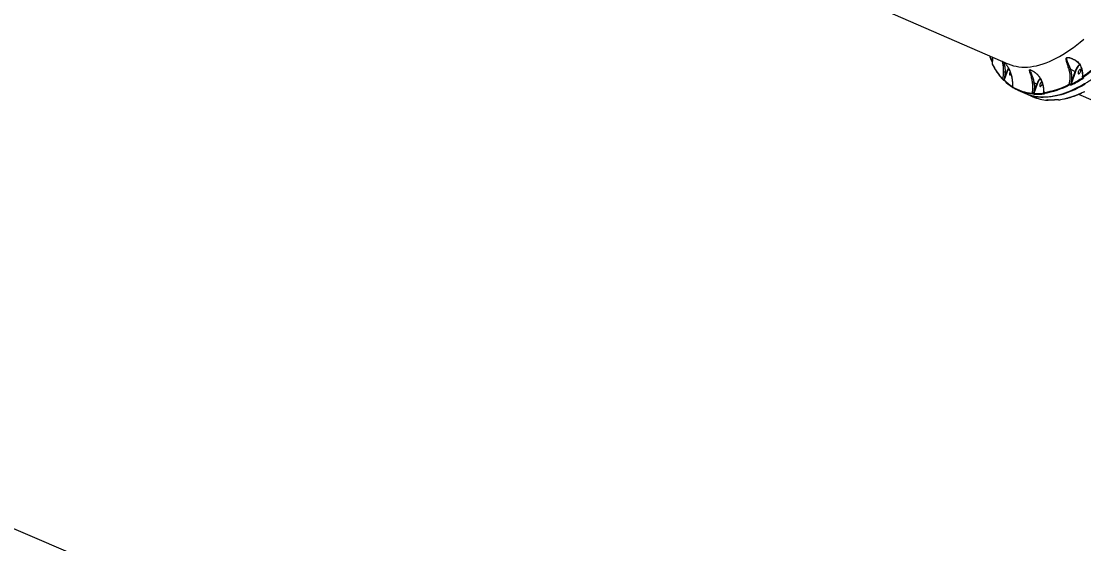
# Model space of a CAD drawing. Header units: millimetres. Extents: x -8092 to 6423, y -6886 to 5604.
# Drawn here: x -1315 to 677, y -3863 to -2884 of the extents above; entities that cross this region are included whole.
import ezdxf

# ---------------------------------------------------------------- set-up
doc = ezdxf.new("R2010")
doc.units = ezdxf.units.MM
for name, color, linetype in [('DIKOM_ЗОНА', 80, 'Continuous'), ('DIKOM_ОБЪЕКТ', 7, 'Continuous'), ('DIKOM_РАЗМЕР_ЗОНА', 7, 'Continuous'), ('DIKOM_РАЗМЕР_ОБЪЕКТА', 7, 'Continuous')]:
    doc.layers.add(name, color=color, linetype=linetype)
doc.styles.add('style1', font='arial.ttf', dxfattribs={"width": 0.8})
doc.dimstyles.new('1-50', dxfattribs={"dimtxt": 300, "dimasz": 200, "dimexe": 100, "dimexo": 0, "dimgap": 100, "dimtad": 1, "dimtxsty": 'style1', "dimcen": 200, "dimclrd": 7, "dimclre": 7, "dimclrt": 7, "dimadec": 1, "dimazin": 2, "dimtfac": 1, "dimtmove": 0, "dimatfit": 2, "dimfxl": 0, "dimlwd": 25, "dimlwe": 18, "dimarcsym": 0})

# ---------------------------------------------------------------- blocks, each defined once
blk = doc.blocks.new('*D9')
at = {"layer": 'Defpoints', "color": 0, "transparency": 16777216}
for p in [(-8092.1, -86.3), (4664.8, -1471.8), (4664.8, -6785.9)]:
    blk.add_point(p, dxfattribs=at)
at = {"layer": 'DIKOM_РАЗМЕР_ЗОНА', "color": 7, "lineweight": 18, "transparency": 16777216}
for p, q in [((-8092.1, -86.3), (-8092.1, -6885.9)), ((4664.8, -1471.8), (4664.8, -6885.9))]:
    blk.add_line(p, q, dxfattribs=at)
at = {"layer": 'DIKOM_РАЗМЕР_ЗОНА', "color": 7, "lineweight": 25, "transparency": 16777216}
blk.add_line((-7892.1, -6785.9), (4464.8, -6785.9), dxfattribs=at)
at = {"layer": 'DIKOM_РАЗМЕР_ЗОНА', "color": 7, "transparency": 16777216}
for points in [[(-7892.1, -6752.6), (-7892.1, -6819.3), (-8092.1, -6785.9)], [(4464.8, -6752.6), (4464.8, -6819.3), (4664.8, -6785.9)]]:
    blk.add_solid(points, dxfattribs=at)
at = {"layer": 'DIKOM_РАЗМЕР_ЗОНА', "color": 7, "transparency": 16777216, "insert": (-2159.8, -6532.7), "char_height": 300, "attachment_point": 5, "style": 'style1'}
blk.add_mtext('12760', dxfattribs=at)
blk = doc.blocks.new('*D10')
at = {"layer": 'Defpoints', "color": 0, "transparency": 16777216}
for p in [(-65.2, 5603.5), (2870.7, -5504.9), (6323.4, -5504.9)]:
    blk.add_point(p, dxfattribs=at)
at = {"layer": 'DIKOM_РАЗМЕР_ЗОНА', "color": 7, "lineweight": 18, "transparency": 16777216}
for p, q in [((-65.2, 5603.5), (6423.4, 5603.5)), ((2870.7, -5504.9), (6423.4, -5504.9))]:
    blk.add_line(p, q, dxfattribs=at)
at = {"layer": 'DIKOM_РАЗМЕР_ЗОНА', "color": 7, "lineweight": 25, "transparency": 16777216}
blk.add_line((6323.4, 5403.5), (6323.4, -5304.9), dxfattribs=at)
at = {"layer": 'DIKOM_РАЗМЕР_ЗОНА', "color": 7, "transparency": 16777216}
for points in [[(6290.1, 5403.5), (6356.7, 5403.5), (6323.4, 5603.5)], [(6290.1, -5304.9), (6356.7, -5304.9), (6323.4, -5504.9)]]:
    blk.add_solid(points, dxfattribs=at)
at = {"layer": 'DIKOM_РАЗМЕР_ЗОНА', "color": 7, "transparency": 16777216, "insert": (6070.2, 308.8), "char_height": 300, "attachment_point": 5, "rotation": 90, "style": 'style1'}
blk.add_mtext('11100', dxfattribs=at)
blk = doc.blocks.new('*D11')
at = {"layer": 'Defpoints', "color": 0, "transparency": 16777216}
for p in [(-6092.1, -310.8), (2568.3, -2361.5), (2568.3, -4925.8)]:
    blk.add_point(p, dxfattribs=at)
at = {"layer": 'DIKOM_РАЗМЕР_ОБЪЕКТА', "color": 7, "lineweight": 18, "transparency": 16777216}
for p, q in [((-6092.1, -310.8), (-6092.1, -5025.8)), ((2568.3, -2361.5), (2568.3, -5025.8))]:
    blk.add_line(p, q, dxfattribs=at)
at = {"layer": 'DIKOM_РАЗМЕР_ОБЪЕКТА', "color": 7, "lineweight": 25, "transparency": 16777216}
blk.add_line((-5892.1, -4925.8), (2368.3, -4925.8), dxfattribs=at)
at = {"layer": 'DIKOM_РАЗМЕР_ОБЪЕКТА', "color": 7, "transparency": 16777216}
for points in [[(-5892.1, -4892.4), (-5892.1, -4959.1), (-6092.1, -4925.8)], [(2368.3, -4892.4), (2368.3, -4959.1), (2568.3, -4925.8)]]:
    blk.add_solid(points, dxfattribs=at)
at = {"layer": 'DIKOM_РАЗМЕР_ОБЪЕКТА', "color": 7, "transparency": 16777216, "insert": (-2605.9, -4672.6), "char_height": 300, "attachment_point": 5, "style": 'style1'}
blk.add_mtext('8660', dxfattribs=at)
blk = doc.blocks.new('*D12')
at = {"layer": 'Defpoints', "color": 0, "transparency": 16777216}
for p in [(529.6, 4103.5), (2292.6, -3779.7), (5226, -3779.7)]:
    blk.add_point(p, dxfattribs=at)
at = {"layer": 'DIKOM_РАЗМЕР_ОБЪЕКТА', "color": 7, "lineweight": 18, "transparency": 16777216}
for p, q in [((529.6, 4103.5), (5326, 4103.5)), ((2292.6, -3779.7), (5326, -3779.7))]:
    blk.add_line(p, q, dxfattribs=at)
at = {"layer": 'DIKOM_РАЗМЕР_ОБЪЕКТА', "color": 7, "lineweight": 25, "transparency": 16777216}
blk.add_line((5226, 3903.5), (5226, -3579.7), dxfattribs=at)
at = {"layer": 'DIKOM_РАЗМЕР_ОБЪЕКТА', "color": 7, "transparency": 16777216}
for points in [[(5192.7, 3903.5), (5259.4, 3903.5), (5226, 4103.5)], [(5192.7, -3579.7), (5259.4, -3579.7), (5226, -3779.7)]]:
    blk.add_solid(points, dxfattribs=at)
at = {"layer": 'DIKOM_РАЗМЕР_ОБЪЕКТА', "color": 7, "transparency": 16777216, "insert": (4972.8, 245.4), "char_height": 300, "attachment_point": 5, "rotation": 90, "style": 'style1'}
blk.add_mtext('7880', dxfattribs=at)

msp = doc.modelspace()

# ---------------------------------------------------------------- linework, layer by layer
at = {"layer": 'DIKOM_ЗОНА', "color": 3, "lineweight": 15}
msp.add_lwpolyline([(-2158.687, 4235.479, -0.38638997), (-660.032, 5603.501), (529.595, 5603.501, -0.32988943), (1964.272, 4541.34, 0.1911589), (2424.649, 3964.952, -0.26855012), (2928.574, 3098.957), (2929.132, 2854.739, 0.28991145), (3503.364, 1952.192, -0.28913299), (4077.585, 1052.517), (4084.508, -289.421, 0.2303618), (4277.947, -681.841, -0.26204027), (4658.313, -1585.897), (4360.957, -4175.966, -0.50225186), (2279.305, -5383.356), (-2733.807, -3232.46, 0.10167305)], format="xyb", dxfattribs=at)
at = {"layer": 'DIKOM_ОБЪЕКТ', "color": 7, "linetype": 'Continuous', "lineweight": 15}
for p, q in [((265.692, -2847.537), (534.585, -2963.989)), ((655.465, -2954.955), (654.447, -2954.496)), ((527.369, -2993.483), (531.766, -2980.454)), ((532.412, -2980.635), (527.833, -2994.201)), ((529.32, -2979.397), (529.327, -2979.398)), ((529.327, -2979.398), (531.766, -2980.454)), ((651.616, -2974.307), (660.602, -2978.198)), ((652.218, -3002.701), (660.602, -2978.198)), ((661.247, -2978.381), (653.015, -3002.44)), ((526.475, -2994.39), (526.503, -2994.402)), ((527.341, -2993.471), (527.369, -2993.483)), ((582.651, -3019.55), (588.665, -3001.855)), ((589.31, -3002.037), (583.284, -3019.77)), ((583.618, -2999.669), (588.665, -3001.855)), ((651.587, -3003.586), (651.521, -3003.558)), ((652.152, -3002.672), (652.218, -3002.701)), ((675.108, -2989.741), (675.154, -2989.76)), ((675.397, -2989.683), (675.443, -2989.703)), ((553.23, -3013.475), (566.484, -3019.215)), ((568.135, -3019.929), (581.389, -3025.67)), ((581.853, -3020.48), (581.807, -3020.46)), ((582.606, -3019.53), (582.651, -3019.55)), ((602.306, -3019.69), (602.372, -3019.719)), ((602.421, -3019.704), (602.487, -3019.733)), ((666.791, -3021.245), (935.683, -3137.697)), ((607.984, -3031.491), (607.985, -3031.491)), ((608.308, -3031.937), (608.262, -3031.918)), ((628.781, -3031.156), (628.847, -3031.185)), ((628.897, -3031.17), (628.962, -3031.199))]:
    msp.add_line(p, q, dxfattribs=at)
at = {"layer": 'DIKOM_ОБЪЕКТ', "color": 7, "linetype": 'Continuous', "lineweight": 15, "flags": 128}
for points in [[(534.585, -2963.989), (535.267, -2964.281), (540.032, -2966.094), (544.932, -2967.579), (549.965, -2968.735), (555.124, -2969.56), (560.405, -2970.054), (565.804, -2970.216), (571.315, -2970.047), (576.932, -2969.545), (582.652, -2968.712), (588.468, -2967.549), (594.376, -2966.056), (600.368, -2964.236), (606.441, -2962.089), (612.589, -2959.617), (618.805, -2956.824), (625.084, -2953.711), (631.419, -2950.281), (637.806, -2946.538), (644.239, -2942.486), (650.71, -2938.127), (657.215, -2933.466), (663.747, -2928.507), (670.3, -2923.255), (676.867, -2917.715)], [(654.447, -2954.496), (653.12, -2953.899), (650.424, -2953.072), (647.684, -2952.569), (645.68, -2952.639), (645.326, -2952.747), (644.637, -2953.205), (644.504, -2953.385), (644.248, -2954.317), (644.385, -2955.576), (644.771, -2956.952), (645.805, -2959.715), (647.733, -2964.401), (649.841, -2969.657), (651.613, -2974.305), (651.614, -2974.306), (651.614, -2974.306)], [(537.52, -2981.551), (537.329, -2982.684), (537.342, -2983.664), (537.558, -2984.41), (537.96, -2984.862), (538.515, -2984.984), (539.179, -2984.766), (539.896, -2984.226), (540.227, -2983.882)], [(666.356, -2979.295), (666.165, -2980.428), (666.178, -2981.408), (666.394, -2982.154), (666.796, -2982.606), (667.351, -2982.728), (668.015, -2982.51), (668.732, -2981.969), (669.446, -2981.15), (670.099, -2980.118), (670.637, -2978.958), (671.016, -2977.763), (671.208, -2976.629), (671.194, -2975.65), (670.978, -2974.904), (670.576, -2974.452), (670.021, -2974.33), (669.358, -2974.548), (668.64, -2975.088), (667.926, -2975.908), (667.274, -2976.94), (666.736, -2978.1), (666.356, -2979.295)], [(527.341, -2993.471), (527.252, -2993.696), (527.14, -2993.907), (527.013, -2994.093), (526.878, -2994.242), (526.742, -2994.347), (526.614, -2994.4), (526.501, -2994.399), (526.475, -2994.39)], [(527.369, -2993.483), (527.279, -2993.707), (527.167, -2993.919), (527.04, -2994.104), (526.905, -2994.254), (526.769, -2994.358), (526.641, -2994.412), (526.528, -2994.411), (526.503, -2994.402)], [(527.938, -2995.252), (528.044, -2995.344), (528.196, -2995.431)], [(594.419, -3002.952), (594.228, -3004.085), (594.241, -3005.064), (594.457, -3005.81), (594.859, -3006.263), (595.414, -3006.385), (596.078, -3006.167), (596.795, -3005.626), (597.509, -3004.807), (598.161, -3003.775), (598.699, -3002.614), (599.079, -3001.419), (599.15, -3001.105)], [(598.123, -2997.984), (598.084, -2997.986), (597.42, -2998.204), (596.703, -2998.745), (595.989, -2999.564), (595.337, -3000.596), (594.799, -3001.757), (594.419, -3002.952)], [(599.889, -3026.058), (602.561, -3026.045), (608.356, -3025.775), (614.257, -3025.174), (620.258, -3024.244), (626.354, -3022.986), (632.54, -3021.399), (638.812, -3019.486), (645.163, -3017.248), (651.588, -3014.687), (658.083, -3011.806), (664.64, -3008.606), (671.256, -3005.09), (677.924, -3001.261)], [(679.575, -3001.976), (672.907, -3005.805), (666.291, -3009.32), (659.733, -3012.52), (653.239, -3015.402), (646.814, -3017.963), (640.463, -3020.201), (634.191, -3022.114), (628.005, -3023.7), (621.908, -3024.959), (615.907, -3025.889), (610.007, -3026.49), (604.211, -3026.76), (600.655, -3026.761)], [(602.306, -3019.69), (602.348, -3019.703), (602.421, -3019.704)], [(602.367, -3019.717), (602.413, -3019.732), (602.487, -3019.733)], [(607.982, -3031.491), (607.88, -3031.478), (607.713, -3031.426)], [(608.944, -3032.328), (608.837, -3032.314), (608.678, -3032.264)], [(628.779, -3031.155), (628.823, -3031.169), (628.897, -3031.17)], [(628.85, -3031.186), (628.889, -3031.198), (628.962, -3031.199)]]:
    msp.add_lwpolyline(points, dxfattribs=at)
at = {"layer": 'DIKOM_ОБЪЕКТ', "color": 7, "linetype": 'Continuous', "lineweight": 15}
for centre, radius, start, end in [((657.592, -2890.009), 167.839, 200.669402, 204.718826), ((505.789, -2964.148), 0.797, 149.48933, 205.327162), ((611.631, -2911.691), 118.566, 206.041334, 222.925878), ((689.213, -2987.002), 29.935, 133.098427, 162.897203), ((690.179, -2987.652), 30.381, 133.90424, 162.230887), ((473.098, -2687.775), 361.304, 303.859441, 313.937094), ((473.386, -2688.279), 362.086, 303.859439, 313.937585), ((566.358, -2992.268), 36.554, 147.226403, 161.144331), ((566.047, -2992.133), 35.546, 147.749235, 161.12802), ((547.254, -2983.987), 10.034, 150.143259, 165.951976), ((661.511, -2976.214), 2.183, 245.381763, 263.057582), ((525.592, -2992.835), 0.873, 153.096417, 221.974001), ((528.593, -2994.656), 0.886, 149.090777, 222.303383), ((591.26, -2932.79), 88.285, 224.074586, 236.826406), ((591.855, -2933.785), 88.615, 224.080103, 236.469758), ((620.56, -3012.381), 33.588, 140.148821, 161.735484), ((620.337, -3012.293), 32.678, 140.452194, 161.708658), ((577.558, -2864.335), 155.592, 278.871192, 297.535924), ((578.069, -2865.218), 155.933, 278.870977, 297.536049), ((650.665, -3002.419), 1.182, 174.311508, 244.559324), ((650.604, -3002.237), 1.608, 304.78144, 344.297999), ((650.668, -3002.264), 1.61, 304.806642, 344.272797), ((654.182, -3002.622), 1.181, 171.13158, 244.689827), ((541.588, -2785.587), 243.806, 297.195766, 303.169466), ((541.85, -2786.083), 244.659, 297.198285, 303.208643), ((675.648, -2987.825), 1.247, 179.03872, 245.197542), ((675.2, -2989.445), 0.31, 253.025726, 309.62149), ((676.374, -2989.65), 1.251, 184.548364, 245.086888), ((675.246, -2989.467), 0.308, 252.055772, 309.788253), ((544.042, -3007.711), 0.916, 155.942941, 243.909986), ((585.474, -2936.779), 82.251, 239.076602, 266.186647), ((586, -2937.821), 82.43, 239.076468, 266.187276), ((600.098, -2940.08), 85.978, 246.985552, 269.860647), ((601.498, -2941.978), 84.787, 246.221406, 269.430404), ((580.973, -3019.158), 1.018, 162.255393, 243.467902), ((614.424, -2948.724), 83.737, 246.764513, 266.06504), ((581.404, -3019.307), 1.222, 289.254778, 349.47193), ((581.449, -3019.326), 1.223, 289.28481, 349.441897), ((584.241, -3020.143), 1.027, 158.717876, 243.291534), ((589.175, -2917.966), 101.975, 266.688138, 276.952828), ((589.689, -2918.678), 102.553, 266.696526, 277.43219), ((602.591, -3018.327), 1.07, 165.900709, 243.626844), ((603.373, -3019.468), 0.994, 196.693546, 245.114121), ((606.229, -2877.417), 155.929, 278.870679, 297.536305), ((613.624, -2929.066), 102.531, 266.695314, 277.433389), ((608.145, -3031.209), 0.718, 279.414114, 332.755887), ((608.186, -3031.217), 0.73, 279.607166, 333.723463), ((627.202, -3030.022), 0.779, 246.219489, 277.284112), ((630.588, -3030.77), 0.777, 246.17953, 277.72267)]:
    msp.add_arc(centre, radius, start, end, dxfattribs=at)
for points, knots in [([(600.208, -3026.097), (600.625, -3026.109), (602.832, -3026.171), (606.927, -3025.991), (612.491, -3025.544), (618.155, -3024.778), (623.904, -3023.723), (629.736, -3022.373), (635.646, -3020.729), (641.629, -3018.793), (647.681, -3016.567), (653.797, -3014.051), (659.972, -3011.249), (666.202, -3008.163), (672.482, -3004.794), (678.807, -3001.145), (685.172, -2997.221), (691.572, -2993.022), (698.003, -2988.553), (704.46, -2983.817), (710.938, -2978.818), (717.432, -2973.559), (723.938, -2968.046), (730.45, -2962.28), (736.964, -2956.268), (743.475, -2950.014), (749.978, -2943.522), (756.468, -2936.797), (762.94, -2929.845), (769.39, -2922.67), (775.813, -2915.278), (782.204, -2907.675), (788.557, -2899.866), (794.869, -2891.858), (801.135, -2883.656), (807.35, -2875.265), (813.51, -2866.694), (819.609, -2857.948), (825.643, -2849.033), (831.608, -2839.957), (837.5, -2830.726), (843.313, -2821.347), (849.044, -2811.827), (854.687, -2802.174), (860.241, -2792.394), (865.697, -2782.494), (870.465, -2773.599), (873.387, -2767.981), (874.556, -2765.733)], [0, 0, 0, 0, 0.00517915, 0.02738997, 0.0496129, 0.07184755, 0.09409278, 0.11634753, 0.13861048, 0.16088035, 0.18315561, 0.2054352, 0.2277181, 0.25000335, 0.27229019, 0.29457801, 0.316866, 0.339154, 0.36144158, 0.38372852, 0.40601457, 0.4282999, 0.45058398, 0.47286702, 0.49514899, 0.51743001, 0.53970989, 0.56198879, 0.58426653, 0.60654341, 0.62881964, 0.65109457, 0.67336907, 0.69564242, 0.71791522, 0.74018727, 0.76245893, 0.78472984, 0.80699991, 0.82926985, 0.85153927, 0.87380822, 0.89607657, 0.91834519, 0.940613, 0.96288039, 0.98514783, 1, 1, 1, 1]), ([(500.141, -2949.072), (500.406, -2949.804), (501.43, -2952.633), (503.084, -2956.64), (504.542, -2959.809), (505.119, -2961.062)], [0, 0, 0, 0, 0.17434954, 0.67357998, 1, 1, 1, 1]), ([(504.892, -2963.638), (504.886, -2963.72), (504.869, -2963.942), (504.945, -2964.229), (505.04, -2964.41), (505.079, -2964.484)], [0, 0, 0, 0, 0.25461074, 0.69327125, 1, 1, 1, 1]), ([(505.353, -2951.33), (505.365, -2953.108), (505.39, -2956.688), (505.209, -2960.79), (504.959, -2963.08), (504.898, -2963.637)], [0, 0, 0, 0, 0.42769071, 0.86069027, 1, 1, 1, 1]), ([(504.901, -2963.638), (504.911, -2963.647), (504.924, -2963.661), (505.058, -2963.723), (505.103, -2963.744)], [0, 0, 0, 0, 0.66621781, 1, 1, 1, 1]), ([(505.069, -2964.49), (505.561, -2965.455), (506.988, -2968.255), (509.473, -2972.695), (512.576, -2977.719), (515.837, -2982.478), (519.255, -2986.965), (522.306, -2990.59), (524.243, -2992.668), (524.945, -2993.422)], [0, 0, 0, 0, 0.08645561, 0.25061611, 0.41474164, 0.57881204, 0.74281418, 0.90674153, 1, 1, 1, 1]), ([(505.432, -2951.364), (505.454, -2951.789), (505.543, -2953.505), (505.488, -2957.656), (505.256, -2961.324), (505.103, -2963.744)], [0, 0, 0, 0, 0.10079004, 0.40675683, 1, 1, 1, 1]), ([(526.51, -2979.369), (526.515, -2977.762), (526.524, -2975.154), (526.406, -2971.735), (526.182, -2968.615), (525.741, -2965.37), (525.006, -2962.038), (524.3, -2960.293), (523.929, -2959.375)], [0, 0, 0, 0, 0.19074474, 0.3095478, 0.43106273, 0.61026752, 0.79487027, 1, 1, 1, 1]), ([(525.442, -2960.03), (525.919, -2960.947), (526.814, -2962.667), (527.834, -2965.931), (528.502, -2969.061), (528.916, -2972.105), (529.184, -2975.358), (529.32, -2977.873), (529.32, -2979.396), (529.32, -2979.397)], [0, 0, 0, 0, 0.20705986, 0.38856777, 0.57428291, 0.69283335, 0.81365794, 0.99993194, 1, 1, 1, 1]), ([(527.474, -2960.91), (528.603, -2962.165), (530.902, -2964.722), (532.815, -2967.646), (533.788, -2969.133)], [0, 0, 0, 0, 0.49113013, 1, 1, 1, 1]), ([(649.254, -2974.957), (648.753, -2973.325), (647.663, -2969.771), (646.051, -2964.66), (644.666, -2960.32), (643.845, -2957.335), (643.53, -2955.486), (643.518, -2954.206), (643.892, -2953.125), (644.621, -2952.567), (645.767, -2952.188), (647.525, -2952.104), (650.166, -2952.526), (653.963, -2953.588), (658.692, -2955.627), (663.415, -2958.676), (667.118, -2962.104), (669.998, -2965.689), (671.253, -2968.592), (671.906, -2970.101)], [0, 0, 0, 0, 0.079019283, 0.172179086, 0.268056289, 0.328728023, 0.361058685, 0.393897359, 0.42233128, 0.45131818, 0.459941718, 0.498990698, 0.544602976, 0.591433705, 0.687618605, 0.786579503, 0.854673746, 0.924442243, 1, 1, 1, 1]), ([(654.488, -2954.419), (655.082, -2954.664), (656.662, -2955.317), (659.19, -2956.64), (661.977, -2958.409), (664.437, -2960.354), (666.558, -2962.396), (668.337, -2964.54), (669.845, -2966.881), (670.885, -2968.874), (671.303, -2970.124), (671.432, -2970.509)], [0, 0, 0, 0, 0.08023158, 0.21370801, 0.35612003, 0.49227614, 0.6045434, 0.72355011, 0.83937868, 0.95045835, 1, 1, 1, 1]), ([(524.813, -2992.441), (525.264, -2990.444), (526.147, -2986.528), (526.483, -2982.103), (526.506, -2979.745), (526.51, -2979.369)], [0, 0, 0, 0, 0.46654187, 0.91500921, 1, 1, 1, 1]), ([(526.51, -2979.369), (526.52, -2979.369), (526.609, -2979.37), (526.866, -2979.372), (527.395, -2979.377), (528.039, -2979.383), (528.717, -2979.39), (529.123, -2979.395), (529.32, -2979.397)], [0, 0, 0, 0, 0.02597581, 0.22027772, 0.41789352, 0.61549642, 0.81310439, 1, 1, 1, 1]), ([(529.327, -2979.398), (529.321, -2979.786), (529.282, -2982.243), (528.891, -2987.011), (527.876, -2991.241), (527.341, -2993.471)], [0, 0, 0, 0, 0.08147952, 0.51566758, 1, 1, 1, 1]), ([(532.412, -2980.635), (532.405, -2980.635), (532.387, -2980.634), (532.332, -2980.629), (532.23, -2980.609), (532.076, -2980.569), (531.913, -2980.514), (531.815, -2980.474), (531.766, -2980.454)], [0, 0, 0, 0, 0.053656228, 0.141408365, 0.356054611, 0.570701005, 0.785430728, 1, 1, 1, 1]), ([(533.785, -2969.208), (534.12, -2969.752), (535.096, -2971.338), (536.513, -2974.118), (538.057, -2977.549), (539.42, -2981.159), (540.598, -2984.917), (541.571, -2988.796), (542.324, -2992.76), (542.847, -2996.786), (543.116, -3000.819), (543.159, -3004.403), (542.998, -3006.584), (542.933, -3007.466)], [0, 0, 0, 0, 0.04581389, 0.13344855, 0.22394861, 0.31745526, 0.4139131, 0.51306008, 0.61439495, 0.71749946, 0.82291479, 0.92838149, 1, 1, 1, 1]), ([(533.788, -2969.133), (533.964, -2969.424), (534.847, -2970.888), (536.307, -2973.596), (538.615, -2978.603), (540.386, -2983.656), (541.767, -2989.02), (542.599, -2993.332), (543.164, -2998.04), (543.409, -3002.734), (543.274, -3005.803), (543.206, -3007.338)], [0, 0, 0, 0, 0.02429226, 0.12224496, 0.22021772, 0.42151395, 0.51188714, 0.63223607, 0.75258938, 0.87629492, 1, 1, 1, 1]), ([(580.927, -3000.02), (580.717, -2998.74), (580.267, -2995.993), (579.488, -2991.998), (578.48, -2987.697), (577.235, -2983.436), (575.961, -2979.893), (575.118, -2977.643), (574.791, -2976.37), (574.805, -2975.651), (575.166, -2975.373), (575.704, -2975.301), (576.548, -2975.404), (578.358, -2976.049), (580.693, -2977.202), (584.112, -2979.267), (588.282, -2982.46), (591.931, -2986.309), (594.433, -2989.749), (595.435, -2991.573), (595.939, -2992.489)], [0, 0, 0, 0, 0.05905426, 0.12677068, 0.19652771, 0.28999592, 0.38619354, 0.45276906, 0.48643156, 0.52090552, 0.54891294, 0.55425031, 0.58004663, 0.6152112, 0.66173441, 0.70949308, 0.80613977, 0.90560391, 0.95255554, 1, 1, 1, 1]), ([(578.523, -2976.315), (578.504, -2976.306), (577.89, -2975.999), (576.905, -2975.682), (576.106, -2975.556), (575.638, -2975.629), (575.378, -2975.913), (575.515, -2976.632), (576.05, -2977.901), (577.184, -2980.118), (578.832, -2983.592), (580.434, -2987.705), (581.756, -2991.908), (582.771, -2995.753), (583.342, -2998.435), (583.612, -2999.668), (583.612, -2999.668)], [0, 0, 0, 0, 0.00175208, 0.05602005, 0.09458994, 0.10255606, 0.14492219, 0.19793691, 0.25306039, 0.36199262, 0.51731208, 0.6763032, 0.78861684, 0.90353557, 0.99995026, 1, 1, 1, 1]), ([(578.523, -2976.315), (578.636, -2976.363), (579.153, -2976.58), (580.223, -2977.124), (581.842, -2978.039), (583.847, -2979.327), (586.155, -2981.036), (588.588, -2983.146), (590.849, -2985.455), (592.823, -2987.88), (594.459, -2990.247), (595.333, -2991.887), (595.748, -2992.665)], [0, 0, 0, 0, 0.01792353, 0.08213493, 0.157955, 0.25746691, 0.38230939, 0.51402255, 0.65248975, 0.77645809, 0.89401062, 1, 1, 1, 1]), ([(649.254, -2974.957), (649.305, -2974.951), (649.456, -2974.933), (649.814, -2974.869), (650.36, -2974.736), (651.02, -2974.535), (651.416, -2974.383), (651.614, -2974.306)], [0, 0, 0, 0, 0.08730026, 0.25361303, 0.50240525, 0.75121887, 1, 1, 1, 1]), ([(649.489, -3002.302), (650.044, -2999.938), (651.171, -2995.144), (651.458, -2988.027), (650.898, -2981.201), (649.806, -2977.054), (649.254, -2974.957)], [0, 0, 0, 0, 0.262567453, 0.532660624, 0.76364247, 1, 1, 1, 1]), ([(651.614, -2974.306), (651.614, -2974.306), (651.615, -2974.306), (651.615, -2974.307), (651.616, -2974.307), (651.616, -2974.307)], [0, 0, 0, 0, 0.37536587, 0.90125369, 1, 1, 1, 1]), ([(651.616, -2974.307), (652.2, -2976.448), (653.382, -2980.78), (654.026, -2987.808), (653.809, -2995.221), (652.709, -3000.165), (652.152, -3002.672)], [0, 0, 0, 0, 0.232890658, 0.471297011, 0.731973177, 1, 1, 1, 1]), ([(671.493, -2970.484), (671.679, -2971.006), (672.252, -2972.615), (672.958, -2975.358), (673.618, -2978.687), (674.01, -2982.014), (674.17, -2985.225), (674.064, -2987.274), (674.013, -2988.257)], [0, 0, 0, 0, 0.08785748, 0.27098578, 0.45563502, 0.64150704, 0.82814202, 1, 1, 1, 1]), ([(671.56, -2970.463), (671.55, -2970.452), (671.509, -2970.409), (671.633, -2970.288), (671.797, -2970.168), (671.884, -2970.115), (671.906, -2970.101)], [0, 0, 0, 0, 0.166820349, 0.656536195, 0.912341793, 1, 1, 1, 1]), ([(671.906, -2970.101), (672.531, -2972.137), (673.55, -2975.451), (674.264, -2980.08), (674.571, -2983.972), (674.458, -2986.512), (674.401, -2987.804)], [0, 0, 0, 0, 0.34221399, 0.55726401, 0.77460055, 1, 1, 1, 1]), ([(524.813, -2992.441), (524.905, -2992.48), (525.102, -2992.565), (525.585, -2992.764), (526.164, -2993), (526.777, -2993.247), (527.152, -2993.396), (527.341, -2993.471)], [0, 0, 0, 0, 0.18478883, 0.39880912, 0.60128817, 0.79904576, 1, 1, 1, 1]), ([(524.947, -2993.416), (524.983, -2993.455), (525.141, -2993.625), (525.457, -2993.843), (525.934, -2994.13), (526.29, -2994.312), (526.47, -2994.385), (526.514, -2994.403)], [0, 0, 0, 0, 0.09864803, 0.43219275, 0.68603784, 0.92321245, 1, 1, 1, 1]), ([(526.504, -2994.403), (526.513, -2994.407), (526.612, -2994.447), (526.861, -2994.568), (527.218, -2994.759), (527.569, -2994.973), (527.809, -2995.141), (527.926, -2995.24), (527.935, -2995.249), (527.938, -2995.252)], [0, 0, 0, 0, 0.01667635, 0.18808069, 0.37686861, 0.57945751, 0.78936481, 0.92579478, 1, 1, 1, 1]), ([(527.369, -2993.483), (527.404, -2993.501), (527.45, -2993.525), (527.538, -2993.596), (527.635, -2993.7), (527.737, -2993.865), (527.808, -2994.039), (527.825, -2994.149), (527.833, -2994.201)], [0, 0, 0, 0, 0.12713618, 0.16263599, 0.34036175, 0.5454582, 0.78310787, 1, 1, 1, 1]), ([(580.004, -3018.847), (580.483, -3016.654), (581.456, -3012.207), (581.658, -3005.812), (581.148, -3001.768), (580.927, -3000.02)], [0, 0, 0, 0, 0.355852667, 0.721472791, 1, 1, 1, 1]), ([(580.927, -3000.02), (580.946, -3000.02), (581.019, -3000.021), (581.241, -3000.014), (581.679, -2999.977), (582.312, -2999.898), (582.993, -2999.791), (583.406, -2999.709), (583.612, -2999.668)], [0, 0, 0, 0, 0.03809256, 0.14919466, 0.36189957, 0.57460561, 0.78730677, 1, 1, 1, 1]), ([(583.618, -2999.669), (583.872, -3001.769), (584.385, -3006.017), (584.107, -3012.752), (583.123, -3017.194), (582.606, -3019.53)], [0, 0, 0, 0, 0.31656384, 0.64066716, 1, 1, 1, 1]), ([(583.612, -2999.668), (583.613, -2999.668), (583.615, -2999.668), (583.617, -2999.669), (583.618, -2999.669)], [0, 0, 0, 0, 0.61012408, 1, 1, 1, 1]), ([(589.31, -3002.037), (589.301, -3002.036), (589.283, -3002.036), (589.227, -3002.03), (589.128, -3002.011), (588.975, -3001.969), (588.811, -3001.915), (588.714, -3001.875), (588.665, -3001.855)], [0, 0, 0, 0, 0.07020326, 0.14141717, 0.35603248, 0.57069324, 0.78534408, 1, 1, 1, 1]), ([(595.735, -2992.67), (596.014, -2993.214), (596.842, -2994.832), (597.983, -2997.623), (599.162, -3001.014), (600.094, -3004.46), (600.779, -3007.917), (601.22, -3011.361), (601.381, -3014.753), (601.38, -3017.097), (601.258, -3018.273), (601.248, -3018.37)], [0, 0, 0, 0, 0.06580658, 0.19565919, 0.32658239, 0.45840079, 0.59065554, 0.72268848, 0.85525998, 0.98804977, 1, 1, 1, 1]), ([(595.786, -2992.645), (595.778, -2992.641), (595.755, -2992.632), (595.83, -2992.567), (595.911, -2992.509), (595.939, -2992.489)], [0, 0, 0, 0, 0.27615675, 0.75084066, 1, 1, 1, 1]), ([(595.939, -2992.489), (596.871, -2994.496), (598.759, -2998.559), (600.35, -3004.124), (601.272, -3009.135), (601.701, -3013.559), (601.602, -3016.557), (601.552, -3018.066)], [0, 0, 0, 0, 0.23987563, 0.48587233, 0.63942535, 0.81855006, 1, 1, 1, 1]), ([(649.489, -3002.302), (649.591, -3002.283), (649.82, -3002.242), (650.329, -3002.253), (650.941, -3002.332), (651.583, -3002.474), (651.962, -3002.606), (652.152, -3002.672)], [0, 0, 0, 0, 0.17004833, 0.38079961, 0.58671153, 0.7931279, 1, 1, 1, 1]), ([(651.521, -3003.558), (651.427, -3003.522), (651.238, -3003.451), (650.912, -3003.394), (650.598, -3003.382), (650.334, -3003.415), (650.212, -3003.464), (650.157, -3003.487)], [0, 0, 0, 0, 0.2039592, 0.40802243, 0.61351774, 0.82652784, 1, 1, 1, 1]), ([(653.677, -3003.69), (653.592, -3003.724), (653.404, -3003.803), (652.995, -3003.853), (652.513, -3003.835), (652.017, -3003.748), (651.73, -3003.64), (651.587, -3003.586)], [0, 0, 0, 0, 0.174175356, 0.389580726, 0.595787289, 0.797885764, 1, 1, 1, 1]), ([(652.218, -3002.701), (652.258, -3002.714), (652.306, -3002.73), (652.417, -3002.739), (652.553, -3002.726), (652.737, -3002.66), (652.897, -3002.561), (652.978, -3002.478), (653.015, -3002.44)], [0, 0, 0, 0, 0.14449697, 0.1754303, 0.36248709, 0.57095843, 0.80463879, 1, 1, 1, 1]), ([(674.074, -2988.281), (674.077, -2988.437), (674.084, -2988.742), (674.306, -2989.151), (674.636, -2989.5), (674.945, -2989.654), (675.109, -2989.737)], [0, 0, 0, 0, 0.23868826, 0.46904635, 0.71630941, 1, 1, 1, 1]), ([(674.095, -2988.262), (674.098, -2988.197), (674.106, -2988.026), (674.288, -2987.89), (674.401, -2987.804)], [0, 0, 0, 0, 0.376146, 1, 1, 1, 1]), ([(675.125, -2988.957), (675.072, -2989.003), (674.965, -2989.093), (674.941, -2989.264), (675.024, -2989.438), (675.191, -2989.583), (675.338, -2989.655), (675.397, -2989.683)], [0, 0, 0, 0, 0.21422444, 0.42837884, 0.64291847, 0.85768487, 1, 1, 1, 1]), ([(675.15, -2989.761), (675.184, -2989.776), (675.261, -2989.81), (675.311, -2989.849), (675.311, -2989.849), (675.311, -2989.849)], [0, 0, 0, 0, 0.333600982, 0.74812754, 1, 1, 1, 1]), ([(675.443, -2989.703), (675.53, -2989.745), (675.749, -2989.852), (675.998, -2990.068), (676.123, -2990.327), (676.087, -2990.583), (675.927, -2990.717), (675.847, -2990.784)], [0, 0, 0, 0, 0.14079284, 0.3552902, 0.56999353, 0.78494356, 1, 1, 1, 1]), ([(542.949, -3007.469), (542.947, -3007.554), (542.942, -3007.724), (543.022, -3007.956), (543.133, -3008.143), (543.251, -3008.272), (543.352, -3008.358), (543.452, -3008.429), (543.525, -3008.473), (543.571, -3008.5)], [0, 0, 0, 0, 0.16698749, 0.33564334, 0.48080691, 0.60188985, 0.70177783, 0.81219171, 1, 1, 1, 1]), ([(542.964, -3007.467), (542.959, -3007.455), (542.93, -3007.388), (543.055, -3007.355), (543.185, -3007.34), (543.206, -3007.338)], [0, 0, 0, 0, 0.16249514, 0.86589043, 1, 1, 1, 1]), ([(580.004, -3018.847), (580.126, -3018.858), (580.37, -3018.881), (580.935, -3019.002), (581.569, -3019.173), (582.152, -3019.36), (582.476, -3019.482), (582.606, -3019.53)], [0, 0, 0, 0, 0.21425612, 0.42833833, 0.6427222, 0.85762501, 1, 1, 1, 1]), ([(581.807, -3020.46), (581.743, -3020.434), (581.583, -3020.366), (581.294, -3020.261), (580.98, -3020.163), (580.7, -3020.092), (580.579, -3020.076), (580.519, -3020.069)], [0, 0, 0, 0, 0.14224389, 0.35707814, 0.57154525, 0.78570712, 1, 1, 1, 1]), ([(583.779, -3021.061), (583.688, -3021.05), (583.506, -3021.029), (583.086, -3020.923), (582.616, -3020.777), (582.185, -3020.62), (581.947, -3020.52), (581.853, -3020.48)], [0, 0, 0, 0, 0.21504881, 0.42997495, 0.64470697, 0.85922938, 1, 1, 1, 1]), ([(582.651, -3019.55), (582.682, -3019.563), (582.762, -3019.597), (582.904, -3019.653), (583.058, -3019.708), (583.196, -3019.751), (583.254, -3019.764), (583.284, -3019.77)], [0, 0, 0, 0, 0.14073883, 0.35520097, 0.56996585, 0.78487887, 1, 1, 1, 1]), ([(601.273, -3018.375), (601.264, -3018.427), (601.237, -3018.591), (601.321, -3018.854), (601.474, -3019.122), (601.695, -3019.346), (601.961, -3019.534), (602.214, -3019.641), (602.342, -3019.695)], [0, 0, 0, 0, 0.0795062, 0.25290453, 0.41026442, 0.56744535, 0.78120232, 1, 1, 1, 1]), ([(601.285, -3018.374), (601.282, -3018.33), (601.273, -3018.204), (601.442, -3018.121), (601.552, -3018.066)], [0, 0, 0, 0, 0.34694616, 1, 1, 1, 1]), ([(602.115, -3019.286), (602.066, -3019.298), (601.966, -3019.322), (601.961, -3019.408), (602.067, -3019.518), (602.24, -3019.623), (602.374, -3019.683), (602.421, -3019.704)], [0, 0, 0, 0, 0.22882902, 0.45782695, 0.67852605, 0.88836565, 1, 1, 1, 1]), ([(602.366, -3019.719), (602.415, -3019.74), (602.534, -3019.791), (602.638, -3019.85), (602.69, -3019.888), (602.683, -3019.881), (602.682, -3019.88)], [0, 0, 0, 0, 0.27142174, 0.64572853, 0.92588269, 1, 1, 1, 1]), ([(602.487, -3019.733), (602.556, -3019.764), (602.762, -3019.857), (603.026, -3020.017), (603.188, -3020.185), (603.18, -3020.316), (603.03, -3020.352), (602.954, -3020.37)], [0, 0, 0, 0, 0.10831866, 0.32043167, 0.54306957, 0.77157568, 1, 1, 1, 1]), ([(630.692, -3031.54), (631.692, -3031.393), (634.587, -3030.97), (639.442, -3030.043), (645.282, -3028.663), (651.2, -3026.987), (657.191, -3025.019), (663.25, -3022.762), (669.373, -3020.212), (674.608, -3017.822), (677.808, -3016.238), (678.932, -3015.682)], [0, 0, 0, 0, 0.06529345, 0.18912515, 0.31299256, 0.4369046, 0.56085392, 0.68483381, 0.80883646, 0.93285704, 1, 1, 1, 1]), ([(608.262, -3031.918), (608.175, -3031.878), (607.953, -3031.779), (607.687, -3031.635), (607.529, -3031.508), (607.522, -3031.43), (607.649, -3031.427), (607.713, -3031.426)], [0, 0, 0, 0, 0.14077125, 0.35527899, 0.57003631, 0.78496713, 1, 1, 1, 1]), ([(607.982, -3031.491), (608.92, -3031.539), (611.633, -3031.681), (616.2, -3031.683), (621.695, -3031.427), (625.433, -3031.005), (627.298, -3030.795)], [0, 0, 0, 0, 0.14990562, 0.4336134, 0.71743166, 1, 1, 1, 1]), ([(608.678, -3032.264), (608.72, -3032.264), (608.805, -3032.263), (608.8, -3032.211), (608.694, -3032.128), (608.516, -3032.031), (608.367, -3031.964), (608.308, -3031.937)], [0, 0, 0, 0, 0.21427795, 0.42844454, 0.64293975, 0.85770989, 1, 1, 1, 1]), ([(608.943, -3032.322), (608.986, -3032.326), (609.099, -3032.339), (609.328, -3032.312), (609.614, -3032.207), (609.886, -3032.001), (609.991, -3031.796), (610.043, -3031.695)], [0, 0, 0, 0, 0.11595094, 0.30631469, 0.52258677, 0.76508909, 1, 1, 1, 1]), ([(626.888, -3030.735), (626.965, -3030.73), (627.137, -3030.719), (627.523, -3030.763), (627.986, -3030.86), (628.469, -3030.999), (628.754, -3031.113), (628.897, -3031.17)], [0, 0, 0, 0, 0.17417806, 0.38956518, 0.59579981, 0.79787479, 1, 1, 1, 1]), ([(627.304, -3030.795), (627.303, -3030.795), (627.302, -3030.794), (627.376, -3030.793), (627.528, -3030.806), (627.792, -3030.847), (628.141, -3030.93), (628.502, -3031.042), (628.696, -3031.122), (628.779, -3031.157)], [0, 0, 0, 0, 0.05594431, 0.15153631, 0.28483084, 0.4482286, 0.6430237, 0.84759919, 1, 1, 1, 1]), ([(628.851, -3031.183), (628.881, -3031.197), (629.059, -3031.279), (629.279, -3031.359), (629.451, -3031.398), (629.455, -3031.398)], [0, 0, 0, 0, 0.16579671, 0.98097407, 1, 1, 1, 1]), ([(628.962, -3031.199), (629.056, -3031.236), (629.244, -3031.312), (629.561, -3031.404), (629.863, -3031.466), (630.113, -3031.493), (630.224, -3031.484), (630.274, -3031.481)], [0, 0, 0, 0, 0.20398877, 0.4080222, 0.61354564, 0.82652965, 1, 1, 1, 1]), ([(629.455, -3031.398), (629.631, -3031.441), (630.013, -3031.533), (630.404, -3031.58), (630.639, -3031.538), (630.696, -3031.528)], [0, 0, 0, 0, 0.39361196, 0.85234946, 1, 1, 1, 1])]:
    msp.add_open_spline(points, degree=3, knots=knots, dxfattribs=at)

# ---------------------------------------------------------------- dimensions: what is measured, and where the dimension line sits
at = {"layer": 'DIKOM_РАЗМЕР_ЗОНА'}
dim = msp.add_linear_dim(base=(6323.39, -5504.88), p1=(-65.219, 5603.501), p2=(2870.746, -5504.88), angle=90, text='11100', dimstyle='1-50', dxfattribs=at)
dim.commit()
dim.dimension.update_dxf_attribs({"geometry": '*D10', "text_midpoint": (6323.39, 308.825), "dimtype": 160})
dim = msp.add_linear_dim(base=(4664.839, -6785.918), p1=(-8092.064, -86.271), p2=(4664.839, -1471.84), text='12760', dimstyle='1-50', dxfattribs=at)
dim.commit()
dim.dimension.update_dxf_attribs({"geometry": '*D9', "text_midpoint": (-2159.843, -6785.918), "dimtype": 160})
at = {"layer": 'DIKOM_РАЗМЕР_ОБЪЕКТА'}
dim = msp.add_linear_dim(base=(5226.021, -3779.744), p1=(529.595, 4103.501), p2=(2292.598, -3779.744), angle=90, text='7880', dimstyle='1-50', dxfattribs=at)
dim.commit()
dim.dimension.update_dxf_attribs({"geometry": '*D12', "text_midpoint": (5226.021, 245.421), "dimtype": 160})
dim = msp.add_linear_dim(base=(2568.274, -4925.777), p1=(-6092.064, -310.768), p2=(2568.274, -2361.54), text='8660', dimstyle='1-50', dxfattribs=at)
dim.commit()
dim.dimension.update_dxf_attribs({"geometry": '*D11', "text_midpoint": (-2605.904, -4925.777), "dimtype": 160})

doc.saveas('drawing.dxf')
